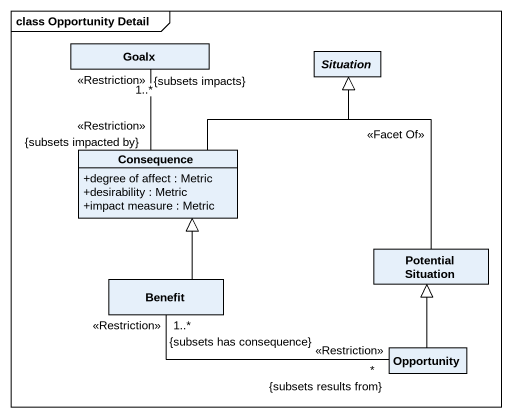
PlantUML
@startuml
mainframe class Opportunity Detail
hide circle
hide empty members
skinparam classAttributeIconSize 0
class Goalx
abstract class Situation
class Consequence {
  +degree of affect : Metric
  +desirability : Metric
  +impact measure : Metric
}
class "Potential Situation" as Potential_Situation
class Benefit
class Opportunity
Consequence "{subsets impacted by}\n<<Restriction>>" -up- "1..*\n{subsets impacts}\n<<Restriction>>" Goalx
Consequence -up-|> Situation
Potential_Situation -up-|> Situation : <<Facet Of>>
Benefit -up-|> Consequence
Opportunity -up-|> Potential_Situation
Opportunity "*\n{subsets results from}\n<<Restriction>>" -left- "1..*\n{subsets has consequence}\n<<Restriction>>" Benefit
@enduml
